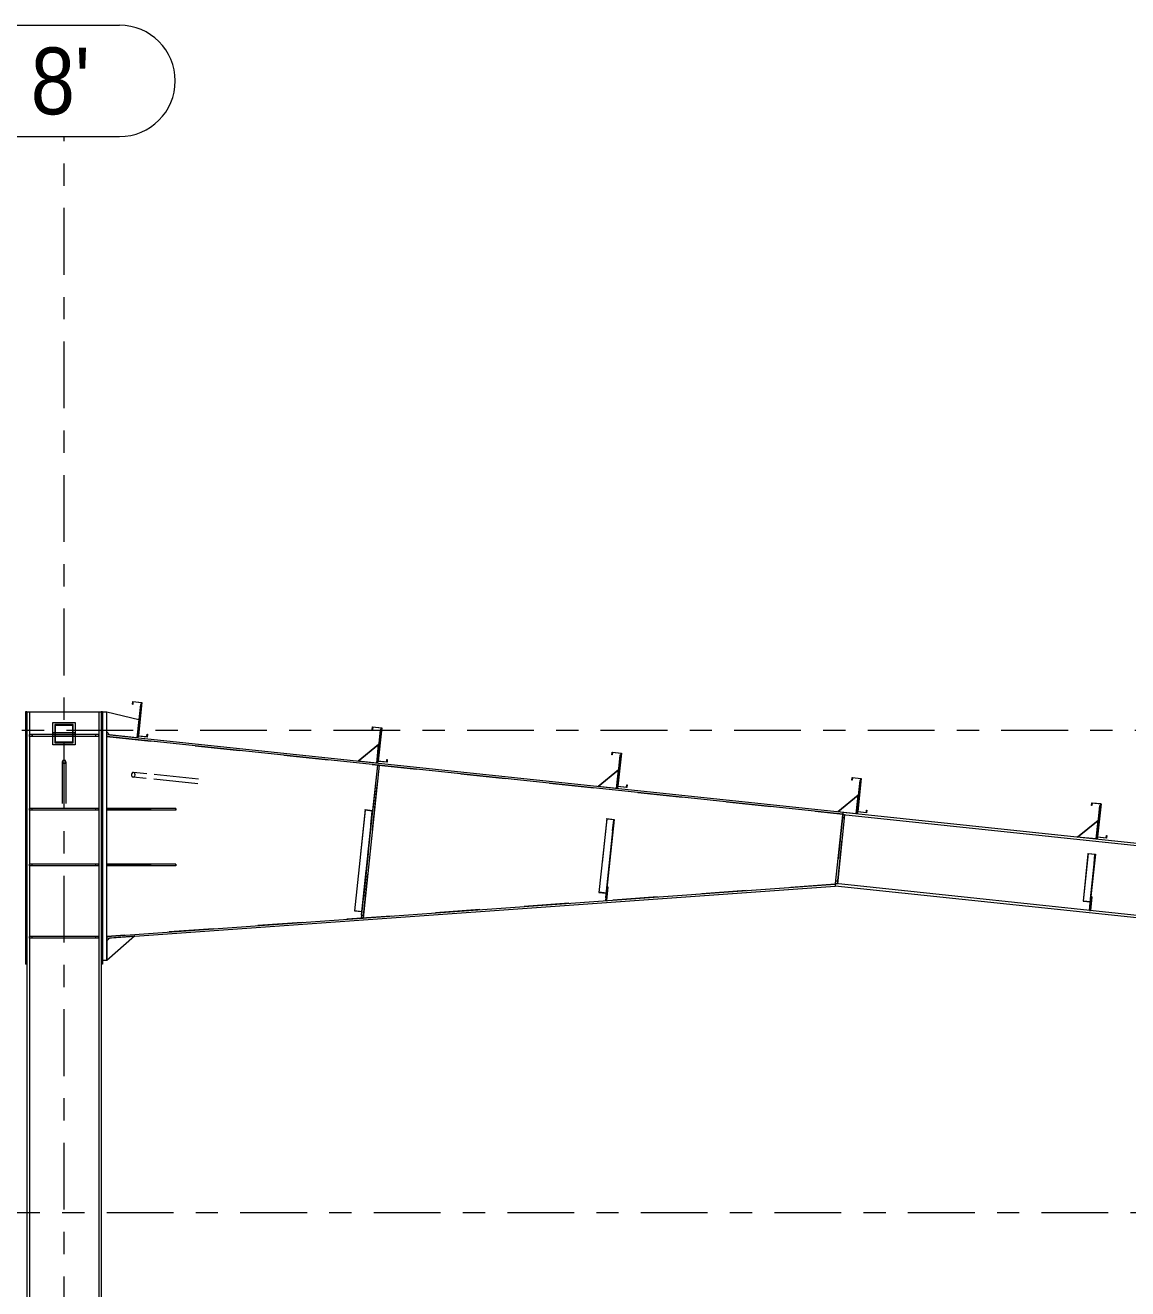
# Model space of a CAD drawing. Header units: millimetres. Extents: x -49 to 773, y -69 to 505.
# Drawn here: x 220.3 to 269.9, y 88.4 to 145.2 of the extents above; entities that cross this region are included whole.
import ezdxf

# ---------------------------------------------------------------- set-up
doc = ezdxf.new("R2010")
doc.units = ezdxf.units.MM
for name, pattern in [('XKITLINE00', [0]), ('XKITLINE02', [4, 2, -2]), ('XKITLINE03', [6, 3, -1, 1, -1])]:
    doc.linetypes.add(name, pattern=pattern)
doc.layers.add('Part', color=2, linetype='Continuous', lineweight=0)
doc.layers.add('S-grid', color=1, linetype='Continuous', lineweight=0)
doc.styles.add('ARIAL', font='ARIAL.TTF')

# ---------------------------------------------------------------- blocks, each defined once
blk = doc.blocks.new('*A75')
at = {"layer": 'Part'}
blk.add_hatch(color=3, dxfattribs=at).paths.add_polyline_path([(235.613, 109.94), (235.617, 109.972), (235.948, 109.937), (235.88, 109.292), (235.864, 109.294), (235.928, 109.907)], flags=17)
blk = doc.blocks.new('*A76')
at = {"layer": 'Part'}
blk.add_hatch(color=3, dxfattribs=at).paths.add_polyline_path([(246.465, 109.542), (246.468, 109.568), (246.799, 109.533), (246.744, 109.012), (246.728, 109.014), (246.78, 109.509)], flags=17)
blk = doc.blocks.new('*A77')
at = {"layer": 'Part'}
blk.add_hatch(color=3, dxfattribs=at).paths.add_polyline_path([(268.087, 107.981), (268.089, 108.002), (268.421, 107.967), (268.377, 107.547), (268.36, 107.549), (268.402, 107.948)], flags=17)
blk = doc.blocks.new('*A78')
at = {"layer": 'Part'}
blk.add_hatch(color=3, dxfattribs=at).paths.add_polyline_path([(225.808, 113.248), (225.82, 113.357), (225.834, 113.355), (225.821, 113.231), (225.407, 113.275), (225.565, 114.768), (225.18, 114.809), (225.168, 114.699), (225.154, 114.701), (225.167, 114.825), (225.581, 114.782), (225.424, 113.288)], flags=17)
blk = doc.blocks.new('*A79')
at = {"layer": 'Part'}
blk.add_hatch(color=3, dxfattribs=at).paths.add_polyline_path([(268.902, 108.702), (268.914, 108.812), (268.929, 108.81), (268.916, 108.686), (268.501, 108.729), (268.659, 110.223), (268.274, 110.263), (268.263, 110.154), (268.248, 110.156), (268.261, 110.28), (268.675, 110.236), (268.518, 108.743)], flags=17)
blk = doc.blocks.new('*A80')
at = {"layer": 'Part'}
blk.add_hatch(color=3, dxfattribs=at).paths.add_polyline_path([(258.129, 109.839), (258.14, 109.948), (258.155, 109.946), (258.142, 109.822), (257.728, 109.866), (257.885, 111.359), (257.501, 111.4), (257.489, 111.29), (257.474, 111.292), (257.487, 111.416), (257.902, 111.373), (257.744, 109.879)], flags=17)
blk = doc.blocks.new('*A81')
at = {"layer": 'Part'}
blk.add_hatch(color=3, dxfattribs=at).paths.add_polyline_path([(247.355, 110.975), (247.367, 111.084), (247.382, 111.083), (247.369, 110.958), (246.954, 111.002), (247.112, 112.496), (246.727, 112.536), (246.716, 112.427), (246.701, 112.428), (246.714, 112.553), (247.128, 112.509), (246.971, 111.016)], flags=17)
blk = doc.blocks.new('*A82')
at = {"layer": 'Part'}
blk.add_hatch(color=3, dxfattribs=at).paths.add_polyline_path([(236.582, 112.111), (236.593, 112.221), (236.608, 112.219), (236.595, 112.095), (236.181, 112.139), (236.338, 113.632), (235.954, 113.672), (235.942, 113.563), (235.927, 113.565), (235.94, 113.689), (236.355, 113.645), (236.197, 112.152)], flags=17)
blk = doc.blocks.new('*A88')
at = {"layer": 'Part'}
blk.add_hatch(color=3, dxfattribs=at).paths.add_polyline_path([(225.808, 113.248), (225.82, 113.357), (225.834, 113.355), (225.821, 113.231), (225.407, 113.275), (225.565, 114.768), (225.18, 114.809), (225.168, 114.699), (225.154, 114.701), (225.167, 114.825), (225.581, 114.782), (225.424, 113.288)], flags=17)
blk = doc.blocks.new('*A95')
at = {"layer": 'Part'}
blk.add_hatch(color=3, dxfattribs=at).paths.add_polyline_path([(268.902, 108.702), (268.914, 108.812), (268.929, 108.81), (268.916, 108.686), (268.501, 108.729), (268.659, 110.223), (268.274, 110.263), (268.263, 110.154), (268.248, 110.156), (268.261, 110.28), (268.675, 110.236), (268.518, 108.743)], flags=17)
blk = doc.blocks.new('*A96')
at = {"layer": 'Part'}
blk.add_hatch(color=3, dxfattribs=at).paths.add_polyline_path([(258.129, 109.839), (258.14, 109.948), (258.155, 109.946), (258.142, 109.822), (257.728, 109.866), (257.885, 111.359), (257.501, 111.4), (257.489, 111.29), (257.474, 111.292), (257.487, 111.416), (257.902, 111.373), (257.744, 109.879)], flags=17)
blk = doc.blocks.new('*A97')
at = {"layer": 'Part'}
blk.add_hatch(color=3, dxfattribs=at).paths.add_polyline_path([(247.355, 110.975), (247.367, 111.084), (247.382, 111.083), (247.369, 110.958), (246.954, 111.002), (247.112, 112.496), (246.727, 112.536), (246.716, 112.427), (246.701, 112.428), (246.714, 112.553), (247.128, 112.509), (246.971, 111.016)], flags=17)
blk = doc.blocks.new('*A98')
at = {"layer": 'Part'}
blk.add_hatch(color=3, dxfattribs=at).paths.add_polyline_path([(236.582, 112.111), (236.593, 112.221), (236.608, 112.219), (236.595, 112.095), (236.181, 112.139), (236.338, 113.632), (235.954, 113.672), (235.942, 113.563), (235.927, 113.565), (235.94, 113.689), (236.355, 113.645), (236.197, 112.152)], flags=17)
blk = doc.blocks.new('*A319')
at = {"layer": 'S-grid', "color": 1, "linetype": 'XKITLINE03', "lineweight": 0}
blk.add_line((186.192, 113.542), (396.77, 113.542), dxfattribs=at)
blk = doc.blocks.new('*A320')
at = {"layer": 'S-grid', "color": 1, "linetype": 'XKITLINE03', "lineweight": 0}
blk.add_line((-10, 91.875), (396.77, 91.875), dxfattribs=at)
blk = doc.blocks.new('*A530')
at = {"layer": 'S-grid', "color": 1, "linetype": 'XKITLINE03', "lineweight": 0}
blk.add_line((222.083, -10), (222.083, 140.208), dxfattribs=at)
at = {"layer": 'S-grid', "color": 3, "style": 'ARIAL', "width": 0.85}
blk.add_text("8'", height=3, dxfattribs=at).set_placement((220.589, 141.208))
blk = doc.blocks.new('*A531')
at = {"layer": 'Part', "color": 2, "linetype": 'XKITLINE00', "lineweight": 0}
for p, q in [((220.417, 114.359), (223.75, 114.359)), ((220.525, 114.359), (220.525, 81.101)), ((223.642, 114.359), (223.642, 81.101)), ((220.417, 103.026), (220.417, 16.833)), ((223.75, 103.026), (223.75, 16.833))]:
    blk.add_line(p, q, dxfattribs=at)
at = {"layer": 'Part', "color": 7, "linetype": 'XKITLINE02', "lineweight": 0}
for p, q in [((220.417, 103.026), (220.417, 114.359)), ((223.75, 114.359), (223.75, 103.026))]:
    blk.add_line(p, q, dxfattribs=at)
blk = doc.blocks.new('*A534')
at = {"layer": 'Part', "color": 7, "linetype": 'XKITLINE02', "lineweight": 0}
for p, q in [((257.071, 109.742), (256.744, 106.643)), ((257.074, 109.767), (257.083, 109.85)), ((369.138, 98.031), (365.388, 95.075)), ((354.331, 96.241), (354, 96.276)), ((365.509, 95.171), (354.011, 96.383)), ((354.343, 96.348), (354.011, 96.383)), ((365.388, 95.075), (365.382, 95.075)), ((365.382, 95.075), (365.388, 95.075))]:
    blk.add_line(p, q, dxfattribs=at)
at = {"layer": 'Part', "color": 2, "linetype": 'XKITLINE00', "lineweight": 0}
for p, q in [((257.074, 109.767), (257.071, 109.742)), ((369.016, 97.935), (257.071, 109.742)), ((257.083, 109.85), (369.138, 98.031)), ((256.744, 106.643), (256.733, 106.535)), ((354, 96.276), (256.733, 106.535)), ((354.011, 96.383), (256.744, 106.643)), ((365.382, 95.075), (354.331, 96.241)), ((365.047, 95.219), (354.343, 96.348))]:
    blk.add_line(p, q, dxfattribs=at)
blk = doc.blocks.new('*A603')
at = {"layer": 'S-grid', "color": 1, "linetype": 'XKITLINE00', "lineweight": 0}
for p, q in [((219.589, 145.208), (224.577, 145.208)), ((219.589, 140.208), (224.577, 140.208))]:
    blk.add_line(p, q, dxfattribs=at)
for centre, start, end in [((219.589, 142.708), 90, 270), ((224.577, 142.708), 270, 90)]:
    blk.add_arc(centre, 2.5, start, end, dxfattribs=at)
blk = doc.blocks.new('*A604')
at = {"layer": 'Part', "color": 7, "linetype": 'XKITLINE02', "lineweight": 0}
for p, q in [((224, 104.275), (224, 113.256)), ((224, 113.256), (257.074, 109.767)), ((257.074, 109.767), (256.742, 106.619)), ((256.727, 106.618), (224, 104.275))]:
    blk.add_line(p, q, dxfattribs=at)
at = {"layer": 'Part', "color": 2, "linetype": 'XKITLINE00', "lineweight": 0}
blk.add_line((256.742, 106.619), (256.727, 106.618), dxfattribs=at)
blk = doc.blocks.new('*A605')
at = {"layer": 'Part', "color": 2, "linetype": 'XKITLINE00', "lineweight": 0}
for p, q in [((224, 104.275), (256.727, 106.618)), ((224.006, 104.192), (256.733, 106.535)), ((256.727, 106.618), (256.733, 106.535)), ((224, 104.275), (224.006, 104.192))]:
    blk.add_line(p, q, dxfattribs=at)
blk = doc.blocks.new('*A606')
at = {"layer": 'Part', "color": 2, "linetype": 'XKITLINE00', "lineweight": 0}
for p, q in [((224, 113.256), (224.009, 113.339)), ((257.074, 109.767), (224, 113.256)), ((224.009, 113.339), (257.083, 109.85)), ((257.083, 109.85), (257.074, 109.767))]:
    blk.add_line(p, q, dxfattribs=at)
blk = doc.blocks.new('*A608')
at = {"layer": 'Part', "color": 2, "linetype": 'XKITLINE00', "lineweight": 0}
for p, q in [((227.1, 110.026), (224, 110.026)), ((227.1, 109.942), (224, 109.942)), ((224.167, 109.942), (224.167, 110.026)), ((227.1, 110.026), (227.1, 109.942))]:
    blk.add_line(p, q, dxfattribs=at)
at = {"layer": 'Part', "color": 7, "linetype": 'XKITLINE02', "lineweight": 0}
for p, q in [((224, 110.026), (224, 109.942)), ((224.125, 109.942), (224.125, 110.026))]:
    blk.add_line(p, q, dxfattribs=at)
blk = doc.blocks.new('*A609')
at = {"layer": 'Part', "color": 2, "linetype": 'XKITLINE00', "lineweight": 0}
for p, q in [((227.1, 107.526), (224, 107.526)), ((227.1, 107.442), (224, 107.442)), ((224.167, 107.442), (224.167, 107.526)), ((227.1, 107.526), (227.1, 107.442))]:
    blk.add_line(p, q, dxfattribs=at)
at = {"layer": 'Part', "color": 7, "linetype": 'XKITLINE02', "lineweight": 0}
for p, q in [((224, 107.526), (224, 107.442)), ((224.125, 107.442), (224.125, 107.526))]:
    blk.add_line(p, q, dxfattribs=at)
blk = doc.blocks.new('*A610')
at = {"layer": 'Part', "color": 2, "linetype": 'XKITLINE00', "lineweight": 0}
for p, q in [((225.247, 104.281), (224, 103.192)), ((224.125, 104.2), (224, 104.067))]:
    blk.add_line(p, q, dxfattribs=at)
at = {"layer": 'Part', "color": 7, "linetype": 'XKITLINE02', "lineweight": 0}
for p, q in [((224, 104.067), (224, 103.192)), ((225.247, 104.281), (224.125, 104.2))]:
    blk.add_line(p, q, dxfattribs=at)
blk = doc.blocks.new('*A611')
at = {"layer": 'Part', "color": 7, "linetype": 'XKITLINE02', "lineweight": 0}
for p, q in [((235.617, 109.972), (235.137, 105.426)), ((235.928, 109.907), (235.435, 105.231)), ((235.452, 105.229), (235.948, 109.937)), ((235.137, 105.426), (235.452, 105.392)), ((235.138, 105.434), (235.47, 105.399)), ((235.435, 105.231), (235.452, 105.229))]:
    blk.add_line(p, q, dxfattribs=at)
blk = doc.blocks.new('*A612')
at = {"layer": 'Part', "color": 7, "linetype": 'XKITLINE02', "lineweight": 0}
for p, q in [((236.163, 111.973), (235.438, 105.094)), ((235.52, 105.085), (236.246, 111.964)), ((236.246, 111.964), (236.163, 111.973)), ((235.438, 105.094), (235.52, 105.085)), ((235.451, 105.218), (235.534, 105.21))]:
    blk.add_line(p, q, dxfattribs=at)
blk = doc.blocks.new('*A613')
at = {"layer": 'Part', "color": 2, "linetype": 'XKITLINE00', "lineweight": 0}
for p, q in [((235.613, 109.94), (235.137, 105.426)), ((235.948, 109.937), (235.485, 105.543)), ((235.613, 109.94), (235.617, 109.972)), ((235.928, 109.907), (235.613, 109.94)), ((235.617, 109.972), (235.948, 109.937)), ((235.864, 109.294), (235.928, 109.907)), ((235.864, 109.294), (235.435, 105.231)), ((235.864, 109.294), (235.88, 109.292)), ((235.137, 105.426), (235.452, 105.392)), ((235.435, 105.231), (235.452, 105.229))]:
    blk.add_line(p, q, dxfattribs=at)
at = {"layer": 'Part', "color": 7, "linetype": 'XKITLINE02', "lineweight": 0}
for p, q in [((235.138, 105.434), (235.47, 105.399)), ((235.452, 105.229), (235.485, 105.543))]:
    blk.add_line(p, q, dxfattribs=at)
blk = doc.blocks.new('*A614')
at = {"layer": 'Part', "color": 2, "linetype": 'XKITLINE00', "lineweight": 0}
for p, q in [((236.288, 113.552), (236.13, 112.06)), ((236.329, 113.547), (236.288, 113.552)), ((236.181, 112.139), (236.172, 112.056))]:
    blk.add_line(p, q, dxfattribs=at)
at = {"layer": 'Part', "color": 7, "linetype": 'XKITLINE02', "lineweight": 0}
for p, q in [((236.181, 112.139), (236.329, 113.547)), ((236.172, 112.056), (236.13, 112.06))]:
    blk.add_line(p, q, dxfattribs=at)
blk = doc.blocks.new('*A615')
at = {"layer": 'Part', "color": 2, "linetype": 'XKITLINE00', "lineweight": 0}
blk.add_line((236.218, 112.889), (235.302, 112.147), dxfattribs=at)
at = {"layer": 'Part', "color": 7, "linetype": 'XKITLINE02', "lineweight": 0}
for p, q in [((235.302, 112.147), (236.218, 112.889)), ((236.218, 112.889), (236.13, 112.06)), ((236.13, 112.06), (236.218, 112.889)), ((236.218, 112.889), (236.218, 112.889)), ((236.13, 112.06), (235.302, 112.147))]:
    blk.add_line(p, q, dxfattribs=at)
blk = doc.blocks.new('*A616')
at = {"layer": 'Part', "color": 2, "linetype": 'XKITLINE00', "lineweight": 0}
for p, q in [((236.246, 111.964), (235.522, 105.1)), ((236.163, 111.973), (235.948, 109.937)), ((235.485, 105.543), (235.438, 105.094))]:
    blk.add_line(p, q, dxfattribs=at)
at = {"layer": 'Part', "color": 7, "linetype": 'XKITLINE02', "lineweight": 0}
for p, q in [((236.246, 111.964), (236.163, 111.973)), ((235.948, 109.937), (235.485, 105.543)), ((235.52, 105.085), (235.438, 105.094)), ((235.451, 105.218), (235.534, 105.21)), ((235.522, 105.1), (235.52, 105.085))]:
    blk.add_line(p, q, dxfattribs=at)
blk = doc.blocks.new('*A617')
at = {"layer": 'Part', "color": 7, "linetype": 'XKITLINE02', "lineweight": 0}
for p, q in [((246.468, 109.568), (246.117, 106.248)), ((246.78, 109.509), (246.411, 106.014)), ((246.428, 106.012), (246.799, 109.533)), ((246.117, 106.248), (246.432, 106.214)), ((246.119, 106.258), (246.45, 106.223)), ((246.411, 106.014), (246.428, 106.012))]:
    blk.add_line(p, q, dxfattribs=at)
blk = doc.blocks.new('*A618')
at = {"layer": 'Part', "color": 7, "linetype": 'XKITLINE02', "lineweight": 0}
for p, q in [((246.479, 106.501), (246.414, 105.88)), ((246.455, 105.875), (246.521, 106.497)), ((246.521, 106.497), (246.479, 106.501)), ((246.414, 105.88), (246.455, 105.875)), ((246.427, 106.004), (246.468, 106))]:
    blk.add_line(p, q, dxfattribs=at)
blk = doc.blocks.new('*A619')
at = {"layer": 'Part', "color": 7, "linetype": 'XKITLINE02', "lineweight": 0}
for p, q in [((257.071, 109.742), (256.744, 106.643)), ((256.827, 106.634), (257.154, 109.734)), ((257.058, 109.618), (257.141, 109.609)), ((257.154, 109.734), (257.071, 109.742)), ((256.758, 106.767), (256.84, 106.758)), ((256.744, 106.643), (256.827, 106.634))]:
    blk.add_line(p, q, dxfattribs=at)
blk = doc.blocks.new('*A620')
at = {"layer": 'Part', "color": 2, "linetype": 'XKITLINE00', "lineweight": 0}
for p, q in [((246.465, 109.542), (246.468, 109.568)), ((246.468, 109.568), (246.799, 109.533)), ((246.465, 109.542), (246.117, 106.248)), ((246.728, 109.014), (246.411, 106.014)), ((246.799, 109.533), (246.457, 106.288)), ((246.78, 109.509), (246.465, 109.542)), ((246.728, 109.014), (246.78, 109.509)), ((246.728, 109.014), (246.744, 109.012)), ((246.117, 106.248), (246.432, 106.214)), ((246.411, 106.014), (246.428, 106.012))]:
    blk.add_line(p, q, dxfattribs=at)
at = {"layer": 'Part', "color": 7, "linetype": 'XKITLINE02', "lineweight": 0}
for p, q in [((246.45, 106.223), (246.119, 106.258)), ((246.457, 106.288), (246.428, 106.012))]:
    blk.add_line(p, q, dxfattribs=at)
blk = doc.blocks.new('*A621')
at = {"layer": 'Part', "color": 2, "linetype": 'XKITLINE00', "lineweight": 0}
for p, q in [((247.061, 112.415), (246.904, 110.924)), ((247.103, 112.411), (247.061, 112.415)), ((246.954, 111.002), (246.945, 110.919))]:
    blk.add_line(p, q, dxfattribs=at)
at = {"layer": 'Part', "color": 7, "linetype": 'XKITLINE02', "lineweight": 0}
for p, q in [((246.954, 111.002), (247.103, 112.411)), ((246.945, 110.919), (246.904, 110.924))]:
    blk.add_line(p, q, dxfattribs=at)
blk = doc.blocks.new('*A622')
at = {"layer": 'Part', "color": 2, "linetype": 'XKITLINE00', "lineweight": 0}
blk.add_line((246.991, 111.752), (246.075, 111.011), dxfattribs=at)
at = {"layer": 'Part', "color": 7, "linetype": 'XKITLINE02', "lineweight": 0}
for p, q in [((246.075, 111.011), (246.991, 111.752)), ((246.991, 111.752), (246.904, 110.924)), ((246.904, 110.924), (246.991, 111.752)), ((246.991, 111.752), (246.991, 111.752)), ((246.904, 110.924), (246.075, 111.011))]:
    blk.add_line(p, q, dxfattribs=at)
blk = doc.blocks.new('*A623')
at = {"layer": 'Part', "color": 2, "linetype": 'XKITLINE00', "lineweight": 0}
for p, q in [((246.457, 106.288), (246.414, 105.88)), ((246.521, 106.497), (246.456, 105.883)), ((246.479, 106.501), (246.521, 106.497))]:
    blk.add_line(p, q, dxfattribs=at)
at = {"layer": 'Part', "color": 7, "linetype": 'XKITLINE02', "lineweight": 0}
for p, q in [((246.457, 106.288), (246.479, 106.501)), ((246.455, 105.875), (246.414, 105.88)), ((246.427, 106.004), (246.468, 106)), ((246.456, 105.883), (246.455, 105.875))]:
    blk.add_line(p, q, dxfattribs=at)
blk = doc.blocks.new('*A624')
at = {"layer": 'Part', "color": 2, "linetype": 'XKITLINE00', "lineweight": 0}
for p, q in [((257.835, 111.279), (257.678, 109.787)), ((257.876, 111.275), (257.835, 111.279)), ((257.728, 109.866), (257.719, 109.783))]:
    blk.add_line(p, q, dxfattribs=at)
at = {"layer": 'Part', "color": 7, "linetype": 'XKITLINE02', "lineweight": 0}
for p, q in [((257.728, 109.866), (257.876, 111.275)), ((257.719, 109.783), (257.678, 109.787))]:
    blk.add_line(p, q, dxfattribs=at)
blk = doc.blocks.new('*A625')
at = {"layer": 'Part', "color": 2, "linetype": 'XKITLINE00', "lineweight": 0}
blk.add_line((257.765, 110.616), (256.849, 109.875), dxfattribs=at)
at = {"layer": 'Part', "color": 7, "linetype": 'XKITLINE02', "lineweight": 0}
for p, q in [((256.849, 109.875), (257.765, 110.616)), ((257.765, 110.616), (257.678, 109.787)), ((257.678, 109.787), (257.765, 110.616)), ((257.765, 110.616), (257.765, 110.616)), ((257.678, 109.787), (256.849, 109.875))]:
    blk.add_line(p, q, dxfattribs=at)
blk = doc.blocks.new('*A626')
at = {"layer": 'Part', "color": 2, "linetype": 'XKITLINE00', "lineweight": 0}
for p, q in [((256.744, 106.643), (257.071, 109.742)), ((257.154, 109.734), (256.827, 106.634))]:
    blk.add_line(p, q, dxfattribs=at)
at = {"layer": 'Part', "color": 7, "linetype": 'XKITLINE02', "lineweight": 0}
for p, q in [((257.058, 109.618), (257.141, 109.609)), ((257.154, 109.734), (257.071, 109.742)), ((256.84, 106.758), (256.758, 106.767)), ((256.827, 106.634), (256.744, 106.643))]:
    blk.add_line(p, q, dxfattribs=at)
blk = doc.blocks.new('*A627')
at = {"layer": 'Part', "color": 7, "linetype": 'XKITLINE02', "lineweight": 0}
for p, q in [((268.089, 108.002), (267.864, 105.863)), ((268.402, 107.948), (268.152, 105.581)), ((268.169, 105.579), (268.421, 107.967)), ((267.864, 105.863), (268.179, 105.829)), ((267.865, 105.876), (268.197, 105.841)), ((268.152, 105.581), (268.169, 105.579))]:
    blk.add_line(p, q, dxfattribs=at)
blk = doc.blocks.new('*A628')
at = {"layer": 'Part', "color": 7, "linetype": 'XKITLINE02', "lineweight": 0}
for p, q in [((268.22, 106.061), (268.154, 105.439)), ((268.196, 105.435), (268.261, 106.057)), ((268.261, 106.057), (268.22, 106.061)), ((268.154, 105.439), (268.196, 105.435)), ((268.167, 105.564), (268.209, 105.559))]:
    blk.add_line(p, q, dxfattribs=at)
blk = doc.blocks.new('*A629')
at = {"layer": 'Part', "color": 2, "linetype": 'XKITLINE00', "lineweight": 0}
for p, q in [((268.087, 107.981), (267.864, 105.863)), ((268.087, 107.981), (268.089, 108.002)), ((268.402, 107.948), (268.087, 107.981)), ((268.089, 108.002), (268.421, 107.967)), ((268.421, 107.967), (268.192, 105.801)), ((268.36, 107.549), (268.402, 107.948)), ((268.36, 107.549), (268.152, 105.581)), ((268.377, 107.547), (268.36, 107.549)), ((267.864, 105.863), (268.179, 105.829)), ((268.152, 105.581), (268.169, 105.579))]:
    blk.add_line(p, q, dxfattribs=at)
at = {"layer": 'Part', "color": 7, "linetype": 'XKITLINE02', "lineweight": 0}
for p, q in [((267.865, 105.876), (268.197, 105.841)), ((268.192, 105.801), (268.169, 105.579))]:
    blk.add_line(p, q, dxfattribs=at)
blk = doc.blocks.new('*A630')
at = {"layer": 'Part', "color": 2, "linetype": 'XKITLINE00', "lineweight": 0}
for p, q in [((268.608, 110.143), (268.451, 108.651)), ((268.65, 110.138), (268.608, 110.143)), ((268.501, 108.729), (268.493, 108.647))]:
    blk.add_line(p, q, dxfattribs=at)
at = {"layer": 'Part', "color": 7, "linetype": 'XKITLINE02', "lineweight": 0}
for p, q in [((268.501, 108.729), (268.65, 110.138)), ((268.493, 108.647), (268.451, 108.651))]:
    blk.add_line(p, q, dxfattribs=at)
blk = doc.blocks.new('*A631')
at = {"layer": 'Part', "color": 2, "linetype": 'XKITLINE00', "lineweight": 0}
blk.add_line((268.539, 109.48), (267.622, 108.738), dxfattribs=at)
at = {"layer": 'Part', "color": 7, "linetype": 'XKITLINE02', "lineweight": 0}
for p, q in [((267.622, 108.738), (268.539, 109.48)), ((268.539, 109.48), (268.451, 108.651)), ((268.451, 108.651), (268.539, 109.48)), ((268.539, 109.48), (268.539, 109.48)), ((268.451, 108.651), (267.622, 108.738))]:
    blk.add_line(p, q, dxfattribs=at)
blk = doc.blocks.new('*A632')
at = {"layer": 'Part', "color": 2, "linetype": 'XKITLINE00', "lineweight": 0}
for p, q in [((268.154, 105.439), (268.192, 105.801)), ((268.261, 106.057), (268.196, 105.435)), ((268.22, 106.061), (268.261, 106.057))]:
    blk.add_line(p, q, dxfattribs=at)
at = {"layer": 'Part', "color": 7, "linetype": 'XKITLINE02', "lineweight": 0}
for p, q in [((268.192, 105.801), (268.22, 106.061)), ((268.196, 105.435), (268.154, 105.439)), ((268.167, 105.564), (268.209, 105.559))]:
    blk.add_line(p, q, dxfattribs=at)
blk = doc.blocks.new('*A633')
at = {"layer": 'Part', "color": 2, "linetype": 'XKITLINE00', "lineweight": 0}
for p, q in [((225.154, 114.701), (225.167, 114.825)), ((225.168, 114.699), (225.154, 114.701)), ((225.167, 114.825), (225.581, 114.782)), ((225.18, 114.809), (225.168, 114.699)), ((225.565, 114.768), (225.18, 114.809)), ((225.407, 113.275), (225.565, 114.768)), ((225.581, 114.782), (225.424, 113.288)), ((225.821, 113.231), (225.407, 113.275)), ((225.424, 113.288), (225.808, 113.248)), ((225.808, 113.248), (225.82, 113.357)), ((225.82, 113.357), (225.834, 113.355)), ((225.834, 113.355), (225.821, 113.231))]:
    blk.add_line(p, q, dxfattribs=at)
blk = doc.blocks.new('*A634')
at = {"layer": 'Part', "color": 2, "linetype": 'XKITLINE00', "lineweight": 0}
for p, q in [((268.248, 110.156), (268.261, 110.28)), ((268.263, 110.154), (268.248, 110.156)), ((268.261, 110.28), (268.675, 110.236)), ((268.274, 110.263), (268.263, 110.154)), ((268.659, 110.223), (268.274, 110.263)), ((268.501, 108.729), (268.659, 110.223)), ((268.675, 110.236), (268.518, 108.743)), ((268.916, 108.686), (268.501, 108.729)), ((268.518, 108.743), (268.902, 108.702)), ((268.902, 108.702), (268.914, 108.812)), ((268.914, 108.812), (268.929, 108.81)), ((268.929, 108.81), (268.916, 108.686))]:
    blk.add_line(p, q, dxfattribs=at)
blk = doc.blocks.new('*A635')
at = {"layer": 'Part', "color": 2, "linetype": 'XKITLINE00', "lineweight": 0}
for p, q in [((257.474, 111.292), (257.487, 111.416)), ((257.489, 111.29), (257.474, 111.292)), ((257.487, 111.416), (257.902, 111.373)), ((257.501, 111.4), (257.489, 111.29)), ((257.885, 111.359), (257.501, 111.4)), ((257.728, 109.866), (257.885, 111.359)), ((257.902, 111.373), (257.744, 109.879)), ((258.142, 109.822), (257.728, 109.866)), ((257.744, 109.879), (258.129, 109.839)), ((258.129, 109.839), (258.14, 109.948)), ((258.14, 109.948), (258.155, 109.946)), ((258.155, 109.946), (258.142, 109.822))]:
    blk.add_line(p, q, dxfattribs=at)
blk = doc.blocks.new('*A636')
at = {"layer": 'Part', "color": 2, "linetype": 'XKITLINE00', "lineweight": 0}
for p, q in [((246.701, 112.428), (246.714, 112.553)), ((246.716, 112.427), (246.701, 112.428)), ((246.714, 112.553), (247.128, 112.509)), ((246.727, 112.536), (246.716, 112.427)), ((247.112, 112.496), (246.727, 112.536)), ((246.954, 111.002), (247.112, 112.496)), ((247.128, 112.509), (246.971, 111.016)), ((247.369, 110.958), (246.954, 111.002)), ((246.971, 111.016), (247.355, 110.975)), ((247.355, 110.975), (247.367, 111.084)), ((247.367, 111.084), (247.382, 111.083)), ((247.382, 111.083), (247.369, 110.958))]:
    blk.add_line(p, q, dxfattribs=at)
blk = doc.blocks.new('*A637')
at = {"layer": 'Part', "color": 2, "linetype": 'XKITLINE00', "lineweight": 0}
for p, q in [((235.927, 113.565), (235.94, 113.689)), ((235.942, 113.563), (235.927, 113.565)), ((235.94, 113.689), (236.355, 113.645)), ((235.954, 113.672), (235.942, 113.563)), ((236.338, 113.632), (235.954, 113.672)), ((236.181, 112.139), (236.338, 113.632)), ((236.355, 113.645), (236.197, 112.152)), ((236.595, 112.095), (236.181, 112.139)), ((236.197, 112.152), (236.582, 112.111)), ((236.582, 112.111), (236.593, 112.221)), ((236.593, 112.221), (236.608, 112.219)), ((236.608, 112.219), (236.595, 112.095))]:
    blk.add_line(p, q, dxfattribs=at)
blk = doc.blocks.new('*A644')
at = {"layer": 'Part', "color": 2, "linetype": 'XKITLINE00', "lineweight": 0}
for p, q in [((225.154, 114.701), (225.167, 114.825)), ((225.168, 114.699), (225.154, 114.701)), ((225.167, 114.825), (225.581, 114.782)), ((225.18, 114.809), (225.168, 114.699)), ((225.565, 114.768), (225.18, 114.809)), ((225.407, 113.275), (225.565, 114.768)), ((225.581, 114.782), (225.424, 113.288)), ((225.821, 113.231), (225.407, 113.275)), ((225.424, 113.288), (225.808, 113.248)), ((225.808, 113.248), (225.82, 113.357)), ((225.82, 113.357), (225.834, 113.355)), ((225.834, 113.355), (225.821, 113.231))]:
    blk.add_line(p, q, dxfattribs=at)
blk = doc.blocks.new('*A667')
at = {"layer": 'Part', "color": 7, "linetype": 'XKITLINE02', "lineweight": 0}
for p, q in [((222.5, 113.797), (221.667, 113.797)), ((221.667, 113.797), (221.667, 112.964)), ((221.7, 112.997), (221.7, 113.764)), ((221.7, 113.764), (222.467, 113.764)), ((222.467, 113.764), (222.467, 112.997)), ((222.5, 112.964), (222.5, 113.797)), ((221.667, 112.964), (222.5, 112.964)), ((222.467, 112.997), (221.7, 112.997))]:
    blk.add_line(p, q, dxfattribs=at)
blk = doc.blocks.new('*A668')
at = {"layer": 'Part', "color": 7, "linetype": 'XKITLINE02', "lineweight": 0}
for p, q in [((221.583, 113.88), (222.583, 113.88)), ((221.583, 112.88), (221.583, 113.88)), ((222.583, 113.88), (222.583, 112.88)), ((222.583, 112.88), (221.583, 112.88))]:
    blk.add_line(p, q, dxfattribs=at)
blk = doc.blocks.new('*A669')
at = {"layer": 'Part', "color": 7, "linetype": 'XKITLINE02', "lineweight": 0}
for p, q in [((221.583, 113.422), (221.583, 113.339)), ((222.583, 113.422), (221.583, 113.422)), ((221.583, 113.339), (222.583, 113.339)), ((222.583, 113.339), (222.583, 113.422))]:
    blk.add_line(p, q, dxfattribs=at)
blk = doc.blocks.new('*A670')
at = {"layer": 'Part', "color": 7, "linetype": 'XKITLINE02', "lineweight": 0}
for p, q in [((223.642, 113.339), (220.525, 113.339)), ((220.525, 113.255), (220.525, 113.339)), ((223.642, 113.255), (220.525, 113.255)), ((220.65, 113.339), (220.65, 113.255)), ((223.517, 113.255), (223.517, 113.339)), ((223.642, 113.339), (223.642, 113.255))]:
    blk.add_line(p, q, dxfattribs=at)
blk = doc.blocks.new('*A671')
at = {"layer": 'Part', "color": 7, "linetype": 'XKITLINE02', "lineweight": 0}
for p, q in [((223.633, 110.026), (220.533, 110.026)), ((220.533, 110.026), (220.533, 109.942)), ((223.633, 109.942), (220.533, 109.942)), ((220.658, 109.942), (220.658, 110.026)), ((223.508, 109.942), (223.508, 110.026)), ((223.633, 109.942), (223.633, 110.026))]:
    blk.add_line(p, q, dxfattribs=at)
blk = doc.blocks.new('*A672')
at = {"layer": 'Part', "color": 7, "linetype": 'XKITLINE02', "lineweight": 0}
for p, q in [((223.633, 107.526), (220.533, 107.526)), ((220.533, 107.526), (220.533, 107.442)), ((223.633, 107.442), (220.533, 107.442)), ((220.658, 107.442), (220.658, 107.526)), ((223.508, 107.442), (223.508, 107.526)), ((223.633, 107.442), (223.633, 107.526))]:
    blk.add_line(p, q, dxfattribs=at)
blk = doc.blocks.new('*A673')
at = {"layer": 'Part', "color": 7, "linetype": 'XKITLINE02', "lineweight": 0}
for p, q in [((223.633, 104.275), (220.533, 104.275)), ((220.533, 104.275), (220.533, 104.192)), ((223.633, 104.192), (220.533, 104.192)), ((220.658, 104.192), (220.658, 104.275)), ((223.508, 104.192), (223.508, 104.275)), ((223.633, 104.192), (223.633, 104.275))]:
    blk.add_line(p, q, dxfattribs=at)
blk = doc.blocks.new('*A676')
at = {"layer": 'Part', "color": 7, "linetype": 'XKITLINE02', "lineweight": 0}
for p, q in [((224, 109.942), (224, 110.026)), ((224, 110.026), (227.1, 110.026)), ((227.1, 109.942), (224, 109.942)), ((224.125, 109.942), (224.125, 110.026)), ((224.167, 109.942), (224.167, 110.026)), ((227.1, 109.942), (227.1, 110.026))]:
    blk.add_line(p, q, dxfattribs=at)
blk = doc.blocks.new('*A677')
at = {"layer": 'Part', "color": 7, "linetype": 'XKITLINE02', "lineweight": 0}
for p, q in [((224, 107.442), (224, 107.526)), ((224, 107.526), (227.1, 107.526)), ((227.1, 107.442), (224, 107.442)), ((224.125, 107.442), (224.125, 107.526)), ((224.167, 107.442), (224.167, 107.526)), ((227.1, 107.442), (227.1, 107.526))]:
    blk.add_line(p, q, dxfattribs=at)
blk = doc.blocks.new('*A678')
at = {"layer": 'Part', "color": 2, "linetype": 'XKITLINE00', "lineweight": 0}
for p, q in [((220.417, 114.359), (220.35, 114.359)), ((220.35, 114.359), (220.35, 103.026)), ((220.417, 114.359), (220.417, 103.026)), ((220.417, 103.026), (220.35, 103.026))]:
    blk.add_line(p, q, dxfattribs=at)
blk = doc.blocks.new('*A679')
at = {"layer": 'Part', "color": 2, "linetype": 'XKITLINE00', "lineweight": 0}
for p, q in [((223.817, 114.359), (223.75, 114.359)), ((223.75, 114.359), (223.75, 103.026)), ((223.817, 114.359), (223.817, 103.026)), ((223.817, 103.026), (223.75, 103.026))]:
    blk.add_line(p, q, dxfattribs=at)
blk = doc.blocks.new('*A681')
at = {"layer": 'Part', "color": 2, "linetype": 'XKITLINE00', "lineweight": 0}
for p, q in [((223.833, 103.192), (223.833, 114.359)), ((223.833, 114.359), (224, 114.359)), ((224, 103.192), (224, 114.359)), ((224, 103.192), (223.833, 103.192))]:
    blk.add_line(p, q, dxfattribs=at)
blk = doc.blocks.new('*A683')
at = {"layer": 'Part', "color": 2, "linetype": 'XKITLINE00', "lineweight": 0}
for p, q in [((224, 114.359), (225.444, 114.025)), ((225.444, 114.025), (225.357, 113.196)), ((224.124, 113.326), (224, 113.465))]:
    blk.add_line(p, q, dxfattribs=at)
at = {"layer": 'Part', "color": 7, "linetype": 'XKITLINE02', "lineweight": 0}
for p, q in [((224, 113.465), (224, 114.359)), ((225.357, 113.196), (224.124, 113.326))]:
    blk.add_line(p, q, dxfattribs=at)
blk = doc.blocks.new('*A684')
at = {"layer": 'Part', "color": 2, "linetype": 'XKITLINE00', "lineweight": 0}
for p, q in [((225.514, 114.688), (225.357, 113.196)), ((225.556, 114.684), (225.514, 114.688)), ((225.407, 113.275), (225.398, 113.192))]:
    blk.add_line(p, q, dxfattribs=at)
at = {"layer": 'Part', "color": 7, "linetype": 'XKITLINE02', "lineweight": 0}
for p, q in [((225.407, 113.275), (225.556, 114.684)), ((225.398, 113.192), (225.357, 113.196))]:
    blk.add_line(p, q, dxfattribs=at)
blk = doc.blocks.new('*A685')
at = {"layer": 'Part', "color": 2, "linetype": 'XKITLINE00', "lineweight": 0}
for p, q in [((223.633, 113.339), (220.533, 113.339)), ((220.533, 113.255), (220.533, 113.339)), ((223.633, 113.255), (220.533, 113.255)), ((223.633, 113.339), (223.633, 113.255))]:
    blk.add_line(p, q, dxfattribs=at)
at = {"layer": 'Part', "color": 7, "linetype": 'XKITLINE02', "lineweight": 0}
for p, q in [((220.658, 113.255), (220.658, 113.339)), ((223.508, 113.255), (223.508, 113.339))]:
    blk.add_line(p, q, dxfattribs=at)
blk = doc.blocks.new('*A686')
at = {"layer": 'Part', "color": 2, "linetype": 'XKITLINE00', "lineweight": 0}
for p, q in [((223.633, 110.026), (220.533, 110.026)), ((220.533, 109.942), (220.533, 110.026)), ((223.633, 109.942), (220.533, 109.942)), ((223.633, 110.026), (223.633, 109.942))]:
    blk.add_line(p, q, dxfattribs=at)
at = {"layer": 'Part', "color": 7, "linetype": 'XKITLINE02', "lineweight": 0}
for p, q in [((220.658, 109.942), (220.658, 110.026)), ((223.508, 109.942), (223.508, 110.026))]:
    blk.add_line(p, q, dxfattribs=at)
blk = doc.blocks.new('*A687')
at = {"layer": 'Part', "color": 2, "linetype": 'XKITLINE00', "lineweight": 0}
for p, q in [((223.633, 107.526), (220.533, 107.526)), ((220.533, 107.442), (220.533, 107.526)), ((223.633, 107.442), (220.533, 107.442)), ((223.633, 107.526), (223.633, 107.442))]:
    blk.add_line(p, q, dxfattribs=at)
at = {"layer": 'Part', "color": 7, "linetype": 'XKITLINE02', "lineweight": 0}
for p, q in [((220.658, 107.442), (220.658, 107.526)), ((223.508, 107.442), (223.508, 107.526))]:
    blk.add_line(p, q, dxfattribs=at)
blk = doc.blocks.new('*A688')
at = {"layer": 'Part', "color": 2, "linetype": 'XKITLINE00', "lineweight": 0}
for p, q in [((223.633, 104.275), (220.533, 104.275)), ((220.533, 104.192), (220.533, 104.275)), ((223.633, 104.192), (220.533, 104.192)), ((223.633, 104.275), (223.633, 104.192))]:
    blk.add_line(p, q, dxfattribs=at)
at = {"layer": 'Part', "color": 7, "linetype": 'XKITLINE02', "lineweight": 0}
for p, q in [((220.658, 104.192), (220.658, 104.275)), ((223.508, 104.192), (223.508, 104.275))]:
    blk.add_line(p, q, dxfattribs=at)
blk = doc.blocks.new('*A693')
at = {"layer": 'Part', "color": 2, "linetype": 'XKITLINE00', "lineweight": 0}
for p, q in [((225.13, 111.597), (225.114, 111.546)), ((225.114, 111.546), (225.119, 111.493)), ((225.119, 111.493), (225.145, 111.452)), ((225.164, 111.632), (225.13, 111.597)), ((225.145, 111.452), (225.184, 111.434)), ((225.206, 111.641), (225.164, 111.632)), ((225.184, 111.434), (225.226, 111.444)), ((225.775, 111.372), (225.184, 111.434)), ((225.797, 111.579), (225.206, 111.641)), ((225.245, 111.623), (225.206, 111.641)), ((225.226, 111.444), (225.26, 111.478)), ((225.271, 111.582), (225.245, 111.623)), ((225.26, 111.478), (225.276, 111.529)), ((225.276, 111.529), (225.271, 111.582))]:
    blk.add_line(p, q, dxfattribs=at)
at = {"layer": 'Part', "color": 7, "linetype": 'XKITLINE02', "lineweight": 0}
for p, q in [((228.102, 111.126), (225.775, 111.372)), ((228.124, 111.333), (225.797, 111.579))]:
    blk.add_line(p, q, dxfattribs=at)
blk = doc.blocks.new('*A695')
at = {"layer": 'Part', "color": 2, "linetype": 'XKITLINE00', "lineweight": 0}
for p, q in [((222.024, 112.169), (222, 112.116)), ((222, 112.116), (222, 111.693)), ((222, 112.116), (222.024, 112.063)), ((222.083, 112.191), (222.024, 112.169)), ((222.024, 112.063), (222.083, 112.041)), ((222.142, 112.169), (222.083, 112.191)), ((222.083, 112.041), (222.142, 112.063)), ((222.167, 112.116), (222.142, 112.169)), ((222.142, 112.063), (222.167, 112.116)), ((222.167, 112.116), (222.167, 111.693))]:
    blk.add_line(p, q, dxfattribs=at)
at = {"layer": 'Part', "color": 7, "linetype": 'XKITLINE02', "lineweight": 0}
for p, q in [((222, 111.693), (222, 110.251)), ((222.167, 111.693), (222.167, 110.251))]:
    blk.add_line(p, q, dxfattribs=at)
blk = doc.blocks.new('*A697')
at = {"layer": 'Part', "color": 2, "linetype": 'XKITLINE00', "lineweight": 0}
for p, q in [((268.248, 110.156), (268.261, 110.28)), ((268.263, 110.154), (268.248, 110.156)), ((268.261, 110.28), (268.675, 110.236)), ((268.274, 110.263), (268.263, 110.154)), ((268.659, 110.223), (268.274, 110.263)), ((268.501, 108.729), (268.659, 110.223)), ((268.675, 110.236), (268.518, 108.743)), ((268.916, 108.686), (268.501, 108.729)), ((268.518, 108.743), (268.902, 108.702)), ((268.902, 108.702), (268.914, 108.812)), ((268.914, 108.812), (268.929, 108.81)), ((268.929, 108.81), (268.916, 108.686))]:
    blk.add_line(p, q, dxfattribs=at)
blk = doc.blocks.new('*A698')
at = {"layer": 'Part', "color": 2, "linetype": 'XKITLINE00', "lineweight": 0}
for p, q in [((257.474, 111.292), (257.487, 111.416)), ((257.489, 111.29), (257.474, 111.292)), ((257.487, 111.416), (257.902, 111.373)), ((257.501, 111.4), (257.489, 111.29)), ((257.885, 111.359), (257.501, 111.4)), ((257.728, 109.866), (257.885, 111.359)), ((257.902, 111.373), (257.744, 109.879)), ((258.142, 109.822), (257.728, 109.866)), ((257.744, 109.879), (258.129, 109.839)), ((258.129, 109.839), (258.14, 109.948)), ((258.14, 109.948), (258.155, 109.946)), ((258.155, 109.946), (258.142, 109.822))]:
    blk.add_line(p, q, dxfattribs=at)
blk = doc.blocks.new('*A699')
at = {"layer": 'Part', "color": 2, "linetype": 'XKITLINE00', "lineweight": 0}
for p, q in [((246.701, 112.428), (246.714, 112.553)), ((246.716, 112.427), (246.701, 112.428)), ((246.714, 112.553), (247.128, 112.509)), ((246.727, 112.536), (246.716, 112.427)), ((247.112, 112.496), (246.727, 112.536)), ((246.954, 111.002), (247.112, 112.496)), ((247.128, 112.509), (246.971, 111.016)), ((247.369, 110.958), (246.954, 111.002)), ((246.971, 111.016), (247.355, 110.975)), ((247.355, 110.975), (247.367, 111.084)), ((247.367, 111.084), (247.382, 111.083)), ((247.382, 111.083), (247.369, 110.958))]:
    blk.add_line(p, q, dxfattribs=at)
blk = doc.blocks.new('*A700')
at = {"layer": 'Part', "color": 2, "linetype": 'XKITLINE00', "lineweight": 0}
for p, q in [((235.927, 113.565), (235.94, 113.689)), ((235.942, 113.563), (235.927, 113.565)), ((235.94, 113.689), (236.355, 113.645)), ((235.954, 113.672), (235.942, 113.563)), ((236.338, 113.632), (235.954, 113.672)), ((236.181, 112.139), (236.338, 113.632)), ((236.355, 113.645), (236.197, 112.152)), ((236.595, 112.095), (236.181, 112.139)), ((236.197, 112.152), (236.582, 112.111)), ((236.582, 112.111), (236.593, 112.221)), ((236.593, 112.221), (236.608, 112.219)), ((236.608, 112.219), (236.595, 112.095))]:
    blk.add_line(p, q, dxfattribs=at)

msp = doc.modelspace()

# ---------------------------------------------------------------- block references
at = {"lineweight": 0}
for name in ['*A603', '*A530', '*A319', '*A78', '*A88', '*A633', '*A644', '*A684', '*A678', '*A531', '*A679', '*A681', '*A683', '*A668', '*A667', '*A82', '*A98', '*A637', '*A700', '*A614', '*A670', '*A685', '*A669', '*A606', '*A604', '*A615', '*A81', '*A97', '*A636', '*A699', '*A621', '*A695', '*A612', '*A616', '*A693', '*A622', '*A80', '*A96', '*A635', '*A698', '*A624', '*A625', '*A79', '*A95', '*A634', '*A697', '*A630', '*A671', '*A686', '*A608', '*A676', '*A611', '*A613', '*A75', '*A617', '*A620', '*A76', '*A534', '*A619', '*A626', '*A631', '*A627', '*A629', '*A77', '*A672', '*A687', '*A609', '*A677', '*A605', '*A618', '*A623', '*A628', '*A632', '*A673', '*A688', '*A610', '*A320']:
    msp.add_blockref(name, (0, 0), dxfattribs=at)

doc.saveas('drawing.dxf')
